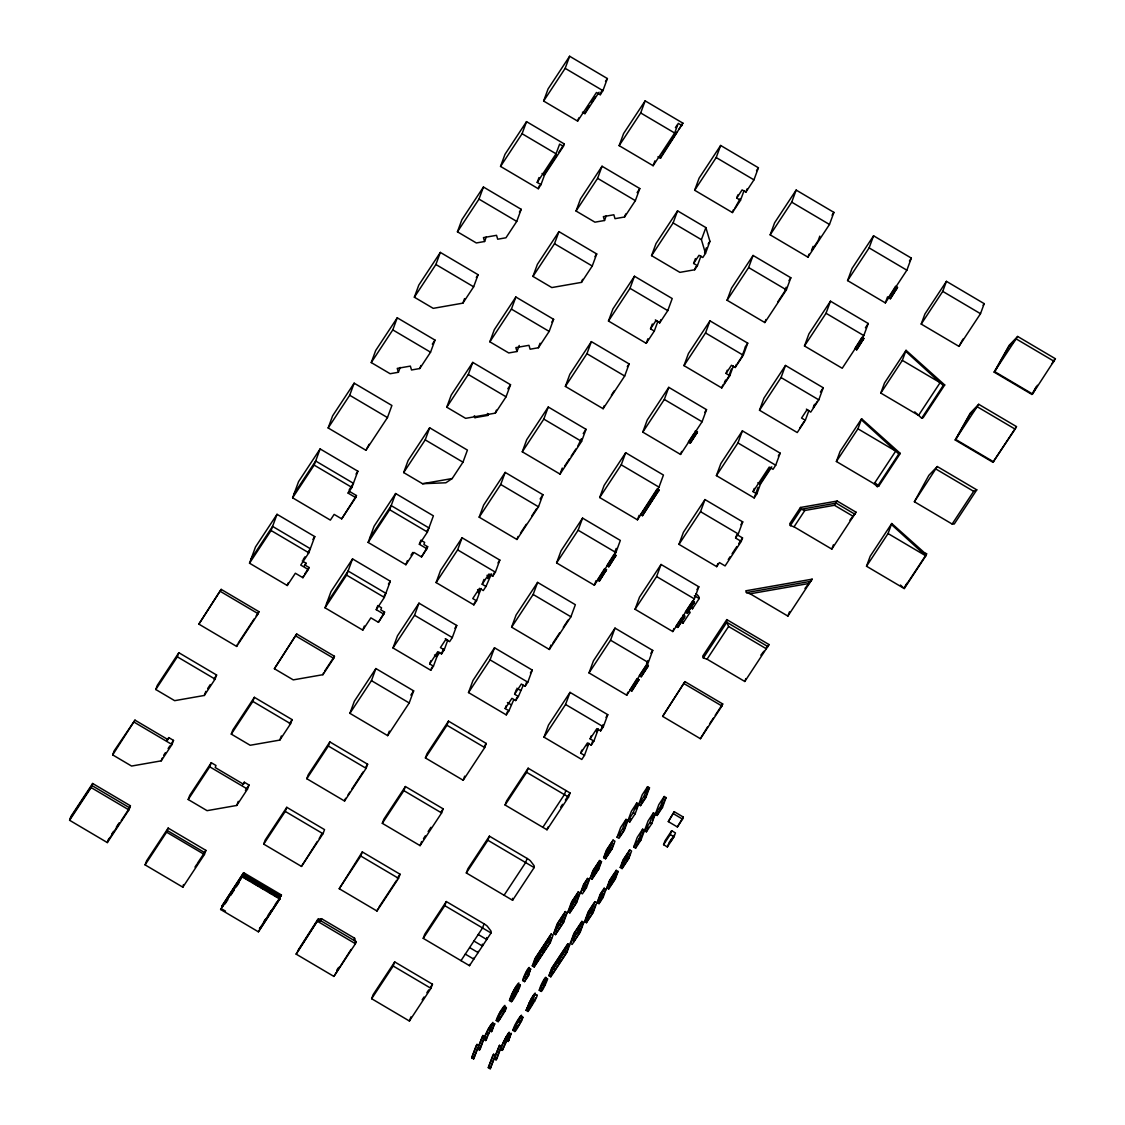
<?xml version="1.0" encoding="UTF-8"?>
<svg xmlns="http://www.w3.org/2000/svg" width="1125" height="1125" viewBox="0 0 1125 1125"><rect width="100%" height="100%" fill="white"/><g stroke="black" fill="none" stroke-linecap="round" stroke-linejoin="round"><path stroke-width="1.5" d="M204.413 854.508L205.917 850.388L168.159 828.084L146.616 860.78L145.097 864.886L182.855 887.189L204.413 854.508L166.655 832.191L168.159 828.084M182.855 887.189L183.459 884.587M493.228 1025.198L494.761 1023.511L491.583 1031.639L489.698 1030.514L492.863 1022.386L487.8 1029.797M503.48 1008.014L500.456 1011.727L497.405 1018.477L503.48 1008.014L505.364 1009.125L499.303 1019.587L500.344 1016.733M496.266 1020.558C514.575 992.109 498.656 1010.742 496.266 1020.558L498.15 1021.669C498.136 1021.88 509.653 1004.92 505.519 1007.705M509.47 1000.533C529.116 967.725 512.339 988.819 509.47 1000.533L511.355 1001.644C512.339 1002.994 524.503 978.834 518.864 986.288M509.836 1035.014L511.369 1033.327L508.205 1041.441L506.306 1040.33C515.447 1019.053 500.667 1046.081 500.442 1049.245L502.327 1050.356L508.05 1038.066M522.661 980.508C536.091 957.009 525.066 970.467 522.661 980.508L524.545 981.619L528.595 975.487L530.494 969.103M512.873 1030.359C531.183 1001.911 515.264 1020.558 512.873 1030.359L514.772 1031.484C515.503 1032.525 526.908 1011.375 521.438 1018.448M536.189 995.175C540.717 992.545 528.117 1011.558 527.962 1011.459L526.078 1010.334C544.008 980.902 531 995.358 527.217 1008.267L529.102 1009.378L535.556 997.889M539.269 990.309C552.698 966.825 541.688 980.283 539.269 990.309L541.167 991.434C542.433 991.856 550.8 973.097 546.188 980.198M674.339 835.298L671.119 840.811M69.595 820.28L71.1 816.173L92.644 783.478L130.402 805.781L128.897 809.887L107.339 842.583L69.595 820.28L91.139 787.584L92.644 783.478M112.683 754.889L114.202 750.783L134.986 720.141L168.019 739.659L168.778 737.606L173.503 740.391L171.984 744.511L161.213 760.852L131.569 766.055L112.683 754.889L134.986 720.141M155.784 689.513L157.289 685.392L178.833 652.711L216.591 675.014L215.086 679.12L204.314 695.461L174.656 700.664L155.784 689.513L177.328 656.817L178.833 652.711M107.339 842.583L108.858 838.477M198.872 624.122L221.175 589.373L258.933 611.677L258.173 613.73L236.63 646.425L198.872 624.122L221.175 589.373M161.213 760.852L162.225 758.109M249.525 563.203L255.473 547.003L277.031 514.308L314.789 536.611L308.827 552.811L300.741 565.073L308.292 569.531L302.906 577.702L295.355 573.244L287.269 585.506L249.525 563.203L271.069 530.508L277.031 514.308M204.314 695.461L205.819 691.355M236.63 646.425L237.389 644.372M292.613 497.812L298.575 481.613L320.119 448.917L357.877 471.22L351.914 487.42L348.145 493.144L355.697 497.602L341.691 518.85L334.139 514.392L330.37 520.116L292.613 497.812L314.156 465.117L320.119 448.917M188.198 799.509L189.703 795.389L211.261 762.694L215.972 765.492L215.227 767.545L243.534 784.266L244.294 782.212L249.019 785.011L247.5 789.117L236.728 805.458L207.07 810.661L188.198 799.509L209.742 766.814L211.261 762.694M328.163 427.964L332.606 415.87L354.15 383.175L391.908 405.478L387.464 417.572L365.92 450.267L328.163 427.964L349.706 395.269L354.15 383.175M231.286 734.119L232.805 730.013L254.348 697.317L292.106 719.62L290.602 723.727L279.83 740.081L250.172 745.27L231.286 734.119L252.844 701.423L254.348 697.317M287.269 585.506L288.281 582.764M371.25 362.573L375.694 350.494L397.252 317.798L435.009 340.102L430.552 352.195L419.78 368.536L411.511 369.984L410.358 366.103L397.252 368.395L398.405 372.277L390.136 373.725L371.25 362.573L392.794 329.892L397.252 317.798M302.259 560.953L306.028 563.189L305.269 565.242L309.052 567.478L308.292 569.531M302.906 577.702L303.666 575.648M274.387 668.728L296.691 633.98L334.448 656.283L333.689 658.336L322.917 674.691L293.259 679.88L274.387 668.728L296.691 633.98M414.352 297.197L418.795 285.103L440.339 252.408L478.097 274.711L473.653 286.805L462.881 303.145L433.223 308.348L414.352 297.197L435.895 264.502L440.339 252.408M348.145 493.144L348.905 491.091L356.456 495.548L355.697 497.602M341.691 518.85L356.456 495.548M236.728 805.458L238.247 801.352M398.405 372.277L400.191 367.425M457.439 231.806L461.883 219.713L483.441 187.017L521.198 209.32L516.741 221.414L505.969 237.769L497.7 239.217L496.547 235.322L483.441 237.614L484.594 241.509L476.325 242.958L457.439 231.806L478.983 199.111L483.441 187.017M325.027 607.809L330.989 591.609L352.547 558.914L390.305 581.217L384.342 597.417L376.256 609.68L383.808 614.138L378.422 622.308L370.87 617.85L362.784 630.112L325.027 607.809L346.584 575.114L352.547 558.914M279.83 740.081L281.334 735.961M220.612 909.492L242.536 875.784L280.294 898.087L258.37 931.809L220.612 909.492L243.619 874.828L279.872 896.231L279.113 898.284M419.78 368.536L420.891 365.513M500.541 166.416L504.984 154.336L526.528 121.641L564.286 143.944L563.4 146.363L544.542 174.966L540.984 184.641L538.298 188.719L500.541 166.416L522.084 133.72L526.528 121.641M242.536 875.784L242.17 876.811L279.928 899.114M243.675 872.691L221.752 906.412L243.675 872.691L281.433 894.994L277.312 901.716M243.619 874.828L242.873 876.881L250.425 881.339M368.128 542.419L374.091 526.219L395.634 493.523L433.392 515.827L427.43 532.027L419.358 544.289L426.909 548.747L421.509 556.931L413.958 552.459L405.886 564.722L368.128 542.419L389.672 509.723L395.634 493.523M322.917 674.691L323.677 672.638M484.594 241.509L486.253 237.009M263.714 844.116L265.219 839.995L286.777 807.314L324.534 829.617L323.016 833.723L301.472 866.419L263.714 844.116L285.258 811.42L286.777 807.314M462.881 303.145L464.541 298.617M403.664 472.57L408.122 460.477L429.666 427.795L467.423 450.098L462.98 462.178L452.208 478.533L445.88 482.78L422.55 483.722L403.664 472.57L425.222 439.875L429.666 427.795M543.628 101.039L548.072 88.945L569.63 56.25L607.388 78.553L602.93 90.647L600.244 94.725L596.461 92.503L577.617 121.106L543.628 101.039L565.172 68.344L569.63 56.25M306.802 778.725L308.32 774.619L329.864 741.923L367.622 764.227L366.117 768.333L344.559 801.028L306.802 778.725L328.359 746.03L329.864 741.923M362.784 630.112L364.303 626.006M446.766 407.194L451.209 395.1L472.767 362.405L510.525 384.708L506.067 396.802L495.295 413.142L465.637 418.345L446.766 407.194L468.309 374.498L472.767 362.405M376.256 609.68L377.775 605.559L381.544 607.795L380.784 609.848L384.567 612.084L383.808 614.138M258.37 931.809L280.294 898.087M259.889 927.689L259.509 928.716L268.875 914.498M540.984 184.641L537.216 182.405L538.987 177.567M378.422 622.308L384.567 612.084M538.298 188.719L539.409 185.695M349.903 713.334L354.347 701.255L375.891 668.559L413.648 690.862L409.205 702.956L387.661 735.638L349.903 713.334L371.447 680.653L375.891 668.559M537.216 182.405L556.059 153.802L559.617 144.127L563.4 146.363M405.886 564.722L407.391 560.616M489.853 341.803L494.311 329.709L515.855 297.014L553.612 319.317L549.169 331.411L538.397 347.752L530.114 349.214L528.975 345.319L515.869 347.611L517.008 351.506L508.739 352.955L489.853 341.803L511.411 309.108L515.855 297.014M419.358 544.289L420.862 540.183L424.645 542.405L423.886 544.472L427.655 546.694L426.909 548.747M301.472 866.419L317.306 841.472M577.617 121.106L578.798 117.886M421.509 556.931L427.655 546.694M582.427 112.177L584.944 113.667L585.83 111.248M321.834 833.695L319.191 838.617M488.461 414.169L488.025 415.378L474.919 417.67L475.369 416.461M392.991 647.958L397.448 635.864L418.992 603.169L456.75 625.472L452.306 637.566L449.606 641.658L445.838 639.422L440.438 647.592L444.22 649.828L441.52 653.906L437.752 651.684L429.666 663.947L433.448 666.169L430.748 670.261L392.991 647.958L414.548 615.262L418.992 603.169M532.955 276.413L537.398 264.319L558.956 231.637L596.714 253.941L592.256 266.02L581.484 282.375L551.827 287.564L532.955 276.413L554.498 243.717L558.956 231.637M600.244 94.725L602.016 89.902M344.559 801.028L345.572 798.286M517.008 351.506L519.23 345.459M296.128 954.113L318.431 919.364L356.189 941.667L355.43 943.72L333.886 976.416L296.128 954.113L318.431 919.364M495.295 413.142L496.406 410.119M298.238 950.006L317.841 919.35L321.553 918.703L354.586 938.208L355.598 941.653L354.839 943.706L356.189 941.667M436.092 582.567L440.536 570.473L462.08 537.778L499.837 560.081L495.394 572.175L492.708 576.267L488.925 574.031L482.189 584.255L485.972 586.477L483.272 590.569L479.503 588.333L472.767 598.556L476.536 600.778L473.85 604.87L436.092 582.567L457.636 549.872L462.08 537.778M576.042 211.022L580.5 198.942L602.044 166.247L639.802 188.55L635.358 200.644L624.586 216.984L614.995 218.672L613.856 214.777L603.366 216.619L604.519 220.5L594.928 222.173L576.042 211.022L597.6 178.341L602.044 166.247M317.841 919.35L317.095 921.403L320.794 920.756L321.553 918.703M387.661 735.638L389.32 731.109M339.23 888.722L362.292 851.92L400.05 874.223L398.531 878.33L376.987 911.025L339.23 888.722L360.773 856.027L362.292 851.92M538.397 347.752L540.056 343.223M479.18 517.177L483.638 505.097L505.181 472.402L542.939 494.705L538.495 506.798L516.938 539.48L479.18 517.177L500.737 484.481L505.181 472.402M682.003 125.578L678.234 123.356L674.677 133.017L653.119 165.713L619.144 145.645L623.587 133.552L645.145 100.856L682.903 123.159L660.459 158.273L657.942 156.783M429.666 663.947L430.861 660.712M430.748 670.261L431.859 667.238M433.448 666.169L437.006 656.494L439.692 652.416M441.52 653.906L443.306 649.069M619.144 145.645L640.688 112.95L645.145 100.856M444.22 649.828L447.778 640.153L445.261 638.663M382.317 823.331L383.836 819.225L405.38 786.53L443.137 808.833L441.619 812.939L420.075 845.634L382.317 823.331L403.875 790.636L405.38 786.53M581.484 282.375L582.595 279.352M604.519 220.5L606.291 215.663M522.281 451.8L526.725 439.706L548.269 407.011L586.027 429.314L581.583 441.408L560.039 474.103L522.281 451.8L543.825 419.105L548.269 407.011M333.886 976.416L351.07 949.43M473.85 604.87L474.961 601.847M482.189 584.255L483.975 579.417M476.536 600.778L480.094 591.117L477.577 589.627M353.827 940.275L354.586 938.208M485.972 586.477L491.456 573.891M425.419 757.955L426.923 753.834L448.481 721.139L486.239 743.442L484.72 747.562L463.177 780.258L425.419 757.955L446.962 725.259L448.481 721.139M624.586 216.984L625.697 213.961M492.708 576.267L493.889 573.047M565.369 386.409L569.827 374.316L591.37 341.62L629.128 363.923L624.684 376.017L603.127 408.712L565.369 386.409L586.927 353.714L591.37 341.62M376.987 911.025L377.733 908.972M653.119 165.713L654.905 160.875M516.938 539.48L518.048 536.456M660.459 158.273L661.345 155.855M468.506 692.564L472.964 680.47L494.508 647.775L532.266 670.078L527.808 682.172L525.122 686.264L521.339 684.028L514.617 694.252L518.386 696.473L515.7 700.566L511.917 698.33L505.181 708.553L508.964 710.775L506.264 714.867L468.506 692.564L490.064 659.869L494.508 647.775M608.47 321.019L612.914 308.925L634.458 276.244L672.216 298.547L667.772 310.641L659.686 322.889L655.917 320.667L650.531 328.837L654.3 331.073L646.228 343.322L608.47 321.019L630.014 288.323L634.458 276.244M420.075 845.634L421.594 841.528M560.039 474.103L562.261 468.056M371.644 998.719L373.163 994.598L394.706 961.917L432.464 984.22L430.945 988.327L409.402 1021.022L371.644 998.719L393.188 966.023L394.706 961.917M511.608 627.173L516.052 615.08L537.595 582.398L575.353 604.702L570.909 616.781L549.366 649.477L511.608 627.173L533.152 594.478L537.595 582.398M581.372 438.764L577.842 446.062M651.558 255.642L656.016 243.548L677.559 210.853L705.881 227.588L709.931 241.327L705.487 253.42L702.788 257.512L699.019 255.277L693.619 263.447L697.402 265.683L694.702 269.761L679.88 272.363L651.558 255.642L673.116 222.947L677.559 210.853M463.177 780.258L464.681 776.137M603.127 408.712L604.237 405.689M556.594 562.908L561.038 550.814L582.581 518.119L620.339 540.422L615.895 552.516L594.337 585.211L556.594 562.908L578.138 530.212L582.581 518.119M694.659 190.252L699.103 178.158L720.647 145.463L758.405 167.766L753.961 179.859L745.889 192.122L742.106 189.886L736.72 198.07L740.489 200.292L732.417 212.555L694.659 190.252L716.203 157.556L720.647 145.463M505.181 708.553L506.292 705.544M423.239 938.348L424.744 934.242L446.302 901.547L484.059 923.85A10.42 4.767 33.4 0 1 487.195 926.086L490.964 931.022A8.916 4.078 33.4 0 1 491.034 932.977L469.491 965.672L423.239 938.348L444.783 905.653L446.302 901.547M506.264 714.867L507.375 711.844M514.617 694.252L516.263 689.752M508.964 710.775L513.816 699.609M650.531 328.837L652.303 324M646.228 343.322L647.888 338.794M515.7 700.566L516.797 697.57M518.386 696.473L523.237 685.308M654.3 331.073L657.872 321.398L655.355 319.908M525.122 686.264L526.781 681.764M659.686 322.889L660.881 319.669M599.681 497.517L604.125 485.423L625.683 452.728L663.441 475.045L658.983 487.125L637.439 519.82L599.681 497.517L621.225 464.822L625.683 452.728M409.402 1021.022L410.92 1016.902M466.327 872.958L467.845 868.852L489.389 836.156L527.147 858.459A10.42 4.767 33.4 0 1 530.283 860.695L534.066 865.631A8.916 4.078 33.4 0 1 534.136 867.586L512.578 900.281L466.327 872.958L487.884 840.262L489.389 836.156M549.366 649.477L551.025 644.948M705.487 253.42L701.423 239.667L705.881 227.588M693.619 263.447L695.405 258.609M694.702 269.761L695.812 266.752M697.402 265.683L700.959 256.008M704.573 252.675L706.345 247.838M505.083 805.008L506.602 800.902L528.145 768.206L570.052 792.97L568.547 797.077L546.989 829.772L505.083 805.008L526.627 772.313L528.145 768.206M642.783 432.127L647.227 420.047L668.77 387.352L706.528 409.655L702.084 421.748L680.527 454.43L642.783 432.127L664.327 399.445L668.77 387.352M594.337 585.211L596.011 580.669M736.72 198.07L737.902 194.836M732.417 212.555L733.528 209.531M599.358 581.077L606.516 569.7L604.631 568.589L597.459 579.966L599.358 581.077L606.516 569.7M740.236 198.591L734.991 207.984M740.489 200.292L744.061 190.617M544.022 737.17L548.48 725.077L570.023 692.381L607.781 714.684L603.323 726.778L600.638 730.87L596.855 728.634L590.133 738.858L593.902 741.08L591.202 745.172L587.433 742.936L580.697 753.159L584.48 755.381L581.78 759.473L544.022 737.17L565.566 704.475L570.023 692.381M745.889 192.122L747.07 188.902M608.78 566.775L615.938 555.398L614.053 554.288L606.895 565.664L608.78 566.775L615.938 555.398M614.587 552.811L616.219 548.395M683.986 365.625L688.43 353.545L709.973 320.85L747.731 343.153L743.287 355.247L735.202 367.495L731.433 365.273L726.047 373.444L729.816 375.68L721.744 387.942L683.986 365.625L705.53 332.944L709.973 320.85M484.059 923.85L482.541 927.956L460.997 960.652M637.439 519.82L639.113 515.292M642.445 515.686L659.039 490.008L657.141 488.897L640.561 514.575L642.445 515.686L659.039 490.008M589.008 672.905L593.452 660.811L615.009 628.116L652.753 650.419L648.309 662.513L626.766 695.208L589.008 672.905L610.552 640.209L615.009 628.116M727.073 300.248L731.531 288.155L753.075 255.459L790.833 277.762L786.389 289.856L764.831 322.552L727.073 300.248L748.631 267.553L753.075 255.459M527.147 858.459L525.628 862.566L504.084 895.261M680.527 454.43L681.652 451.42M546.989 829.772L548.002 827.03M690.258 443.152L697.416 431.775L695.531 430.664L695.095 431.817L696.994 432.942L690.258 443.152L688.373 442.041L694.139 433.28M696.994 432.942L697.416 431.775M770.175 234.858L774.619 222.764L796.162 190.069L833.92 212.386L829.477 224.466L807.933 257.161L770.175 234.858L791.719 202.162L796.162 190.069M565.903 790.509L564.384 794.616L542.841 827.311M580.697 753.159L581.808 750.136M635.062 609.258L639.506 597.164L661.05 564.469L698.808 586.772L694.364 598.866L672.806 631.561L635.062 609.258L656.606 576.562L661.05 564.469M482.878 1035.52L477.577 1048.908L479.461 1050.019L480.319 1048.725L484.777 1036.631L482.878 1035.52L473.597 1058.934L471.698 1057.823L476.156 1045.73L477.014 1044.422L478.898 1045.547M471.698 1057.823L477.014 1044.422M590.133 738.858L591.244 735.834M584.48 755.381L588.923 743.302L587.123 746.016M473.597 1058.934L477.478 1048.359M726.047 373.444L727.228 370.223M721.744 387.942L722.855 384.919M591.202 745.172L592.875 740.644M725.512 380.095L724.317 383.358L728.353 377.227L731.363 369.07M479.461 1050.019L483.356 1039.444M490.753 1029.389L485.705 1040.541L483.82 1039.43C483.328 1037.208 496.941 1012.528 489.698 1030.514M483.82 1039.43L487.645 1030.486M593.902 741.08L598.345 729L596.559 731.714M729.816 375.68L733.373 366.005M485.705 1040.541L487.364 1036.055M600.638 730.87L602.859 724.823M735.202 367.495L736.397 364.275M491.583 1031.639L493.861 1025.03L493.256 1025.606M744.82 348.637L741.825 356.794L737.789 362.925M498.15 1021.669L499.05 1019.222M512.508 993.277L510.609 998.452C519.694 985.092 518.864 979.875 512.508 993.277L514.392 994.388L512.494 999.562L518.934 988.073M678.966 544.359L683.423 532.266L704.967 499.57L742.725 521.873L738.281 533.967L735.581 538.059L741.248 541.406L725.091 565.917L719.423 562.57L716.723 566.663L678.966 544.359L700.523 511.664L704.967 499.57M511.355 1001.644L513 997.144M499.5 1045.322L494.184 1058.723L496.083 1059.834L496.941 1058.527L501.384 1046.447L499.5 1045.322L490.205 1068.75L488.32 1067.639L492.764 1055.545L493.622 1054.237L495.506 1055.362M488.32 1067.639L493.622 1054.237M626.766 695.208L627.877 692.184M490.205 1068.75L494.1 1058.175M764.831 322.552L765.942 319.528M524.545 981.619L526.303 976.852M496.083 1059.834L499.964 1049.259M526.908 976.458L525.923 979.13L527.906 976.12M631.772 691.073L638.93 679.697L637.045 678.572L629.888 689.962L631.772 691.073L638.93 679.697M500.442 1049.245L506.208 1036.547M528.398 974.784L529.931 970.537L529.228 971.325M532.308 965.869L535.008 958.514L551.166 934.003L553.064 935.114L550.35 942.469L534.192 966.994L532.308 965.869L548.466 941.358L551.166 934.003M535.697 957.881L533.672 963.394L547.777 941.991L549.802 936.478L535.697 957.881L537.581 958.992L540.408 954.717M502.327 1050.356L506.306 1040.723M506.306 1040.33L508.584 1033.734L506.841 1035.9M534.192 966.994L535.275 964.041M641.194 676.772L647.93 666.548L646.045 665.438L639.309 675.647L641.194 676.772L648.366 665.395L646.467 664.27L647.831 660.6M536.569 961.748L535.556 964.505L549.661 943.102L551.686 937.603M508.205 1041.441L509.836 1036.983M716.4 475.622L720.858 463.528L742.402 430.847L780.159 453.15L775.702 465.23L773.016 469.322L769.233 467.086L753.075 491.611L756.858 493.847L754.158 497.925L716.4 475.622L737.944 442.927L742.402 430.847M786.164 287.213L784.547 291.628L777.811 301.837M514.027 1028.292L520.172 1017.169L514.027 1028.292L515.911 1029.403C516.628 1028.32 523.87 1018.195 521.452 1018.856M647.93 666.548L648.366 665.395M514.772 1031.484L516.122 1027.8M553.641 933.511L557.198 923.836L565.27 911.573L567.169 912.684L563.611 922.359L555.525 934.622L553.641 933.511L562.359 920.391M557.888 923.189L555.005 931.022L561.023 921.881L563.906 914.062L557.888 923.189L559.772 924.314M526.078 1010.334L531.858 997.636M555.525 934.622L556.706 931.402M527.962 1011.459L529.622 1006.959M529.102 1009.378L530.058 1006.791M565.27 911.573L561.712 921.248L563.611 922.359M565.791 915.173L562.922 922.992L556.889 932.133M807.933 257.161L809.044 254.137M567.97 911.77L571.528 902.095L578.264 891.872L580.148 892.997L576.591 902.658L569.855 912.881L567.97 911.77L574.692 901.547L578.264 891.872M572.217 901.448L569.334 909.281L574.003 902.18L576.886 894.361L572.217 901.448L574.102 902.573M813.094 246.347L811.477 250.748L818.213 240.539L819.83 236.123M672.806 631.561L673.931 628.538M569.855 912.881L571.627 908.044M541.167 991.434L542.334 988.256M572.372 907.27L571.219 910.392L575.902 903.305L578.77 895.472M548.916 975.684L551.616 968.33L567.788 943.819L569.672 944.93L566.972 952.284L550.8 976.795L548.916 975.684L565.073 951.159L567.788 943.819M566.409 946.294L552.305 967.697L550.28 973.195L564.384 951.806L566.409 946.294L568.308 947.419L566.283 952.917L552.178 974.32M681.708 617.555L675.928 626.316L677.827 627.427L684.014 617.513M580.514 892.716L583.523 884.559L587.559 878.428L589.444 879.539L586.448 887.709L582.398 893.841L580.514 892.716L584.55 886.584L587.559 878.428M550.8 976.795L552.431 972.394M759.502 410.245L763.945 398.152L785.489 365.456L823.247 387.759L818.803 399.853L810.717 412.116L806.948 409.88L801.562 418.05L805.331 420.286L797.259 432.548L759.502 410.245L781.045 377.55L785.489 365.456M684.548 617.217L684.984 616.05L683.1 614.939L682.664 616.092L684.548 617.217L677.827 627.427M584.93 888.202L583.777 891.352L587.503 883.603M687.248 613.125L693.984 602.916L692.1 601.791L685.364 612.014L687.248 613.125L694.406 601.748L692.522 600.638M590.161 878.091L592.861 870.736L599.597 860.527L601.481 861.638L598.781 868.992L592.045 879.202L590.161 878.091L596.897 867.867L599.597 860.527M592.045 879.202L593.128 876.263M693.984 602.916L694.406 601.748M570.248 943.312L573.806 933.652L581.892 921.389L583.777 922.5L580.219 932.175L572.133 944.438L570.248 943.312L578.967 930.206M574.495 933.005L571.613 940.837L577.645 931.697L580.514 923.878L574.495 933.005L576.38 934.13M600.117 864.127L598.092 869.625L593.409 876.727M603.633 857.658L606.333 850.303L613.069 840.094L614.953 841.205L612.253 848.559L605.517 858.769L603.633 857.658L610.355 847.434L613.069 840.094M604.997 855.169L607.022 849.67L611.691 842.569L609.666 848.081L604.997 855.169L606.881 856.294L611.564 849.192L613.589 843.694M574.664 938.827L573.511 941.948L579.53 932.808L577.645 931.697M581.892 921.389L578.334 931.064L580.219 932.175M605.517 858.769L606.6 855.83M606.881 856.294L608.4 852.159M580.106 931.247L581.836 926.55M584.578 921.572L588.136 911.911L594.872 901.688L596.756 902.798L593.198 912.473L586.462 922.697L584.578 921.572L592.58 909.548M585.942 919.097L588.825 911.264L593.508 904.177L590.625 911.995L585.942 919.097L587.841 920.208L592.509 913.12L595.392 905.288M617.091 837.225L620.648 827.55L626.034 819.38L627.933 820.491L624.361 830.166L618.975 838.336L617.091 837.225L622.477 829.055L626.034 819.38M716.723 566.663L717.834 563.639M586.462 922.697L588.248 917.859M662.639 716.386L684.942 681.638L722.7 703.955L721.941 706.008L700.397 738.703L662.639 716.386L684.942 681.638M594.872 901.688L591.314 911.363L593.198 912.473M619.58 836.733L620.761 833.498M597.136 902.531L600.131 894.375L604.167 888.244L606.066 889.355L603.056 897.525L599.02 903.656L597.136 902.531L601.172 896.4L604.167 888.244M626.372 823.317L623.587 830.897L620.536 835.523M600.82 893.742L598.5 900.056L602.803 890.733L600.82 893.742L602.705 894.853M627.863 820.884L631.42 811.209L636.806 803.025L638.705 804.15L635.147 813.825L629.761 821.995L627.863 820.884L633.248 812.7L636.806 803.025M599.02 903.656L600.82 898.748M804.473 345.966L808.931 333.872L830.475 301.191L868.233 323.494L863.789 335.573L842.231 368.269L804.473 345.966L826.031 313.27L830.475 301.191M629.761 821.995L630.942 818.775M604.111 893.419L600.384 901.167M606.769 887.906L609.483 880.552L616.205 870.342L618.103 871.453L615.389 878.808L608.653 889.017L606.769 887.906L613.505 877.683L616.205 870.342M735.581 538.059L736.861 534.572L742.528 537.919L741.248 541.406M636.216 809.494L637.144 806.963M753.075 491.611L754.27 488.391M638.634 804.53L642.192 794.855L647.592 786.684L649.477 787.795L645.919 797.47L640.533 805.641L638.634 804.53L644.02 796.359L647.592 786.684M610.27 882.759L609.933 883.688L608.977 883.125L613.659 876.038L614.602 876.586L614.939 875.672L613.997 875.109L609.328 882.211M608.653 889.017L610.819 883.139M614.841 872.817L612.816 878.33L608.147 885.417L610.172 879.919L614.841 872.817L616.725 873.942L614.7 879.441L610.031 886.542M640.533 805.641L642.305 800.803M754.158 497.925L758.053 487.35M756.858 493.847L760.416 484.172L771.82 466.861M620.241 867.473L622.941 860.119L629.677 849.909L631.561 851.02L628.861 858.375L622.125 868.584L620.241 867.473L626.977 857.25L629.677 849.909M622.125 868.584L624.291 862.706M630.197 853.509L628.172 859.008L623.489 866.095M633.712 847.041L637.27 837.366L642.656 829.195L644.541 830.306L640.983 839.981L635.597 848.152L633.712 847.041L639.098 838.87L642.656 829.195M635.597 848.152L636.778 844.931M637.144 845.325L642.431 834.652M644.484 830.686L648.042 821.025L653.428 812.841L655.312 813.966L651.755 823.627L646.369 831.811L644.484 830.686L649.87 822.516L653.428 812.841M847.575 280.589L852.019 268.495L873.577 235.8L911.334 258.103L906.877 270.197L885.333 302.892L847.575 280.589L869.119 247.894L873.577 235.8M646.369 831.811L648.141 826.973M652.359 820.575L653.752 816.778L652.809 816.23M655.256 814.345L658.814 804.67L664.2 796.5L666.084 797.611L662.527 807.286L657.141 815.456L655.256 814.345L660.642 806.175L664.2 796.5M657.141 815.456L658.322 812.236M658.702 812.644L663.975 801.956M805.331 420.286L808.889 410.611L806.372 409.12M814.472 404.353L813.305 407.531L817.341 401.4M668.306 821.602L674.241 811.702L683.297 817.059L682.538 819.113L677.362 826.959L668.306 821.602L674.241 811.702M700.397 738.703L707.709 726.694M663.581 844.692L665.002 840.825L671.681 830.7L675.45 832.922L674.03 836.789L667.35 846.928L663.581 844.692L670.261 834.567L671.681 830.7M667.35 846.928L668.306 844.355M677.362 826.959L683.297 817.059M856.673 349.833L863.831 338.456L861.947 337.345L854.789 348.722L856.673 349.833L863.831 338.456M744.806 681.483L769.036 644.569L726.792 619.608L702.689 656.184L703.322 657.984L707.048 659.18L744.806 681.483L745.861 678.614M885.333 302.892L887.555 296.845M890.339 298.758L897.497 287.381L895.612 286.256L888.455 297.633L890.339 298.758L897.497 287.381M836.381 461.503L840.08 451.463L861.623 418.767L900.295 453.417L878.752 486.113L877.261 486.647L874.139 483.806L836.381 461.503L857.939 428.808L861.623 418.767M787.894 616.092L812.137 579.178L745.791 590.808L746.423 592.594L750.15 593.789L787.894 616.092L789.483 611.803M906.047 350.325L902.348 360.366L940.106 382.669L918.563 415.364L880.805 393.061L884.503 383.02L906.047 350.325L944.719 384.975L923.175 417.67L921.684 418.205L914.738 411.877M831.811 549.113L856.041 512.198L837.155 501.047L800.466 507.473L789.694 523.828L790.327 525.614L794.053 526.809L831.811 549.113L833.386 544.823M921.206 324.07L924.891 314.044L946.434 281.348L984.192 303.652L980.508 313.692L958.964 346.373L921.206 324.07L942.75 291.389L946.434 281.348M866.517 566.241L870.202 556.2L891.745 523.505L926.339 554.428L925.819 555.848L904.261 588.544L866.517 566.241L888.061 533.545L891.745 523.505M958.964 346.373L962.986 339.075M914.386 501.736L928.856 475.355L937.294 466.537L976.781 489.853L954.239 524.039L952.144 524.039L914.386 501.736L937.294 466.537M904.795 587.123L904.261 588.544L900.45 585.056M487.912 1034.55L489.684 1030.922M514.392 994.388L514.73 993.614M517.289 1025.775L516.966 1026.548L515.067 1025.438M671.02 840.502L671.878 838.758M531.788 1002.516L531.014 1004.203L529.13 1003.092M837.155 501.047L834.469 505.28L804.825 510.469L801.098 509.273L800.466 507.473M515.166 992.7L515.742 991.631M365.92 450.267L369.113 444.277M978.708 404.297L955.195 439.973L992.953 462.291L1015.116 429.117L1016.466 426.6L978.708 404.297L970.27 413.128L955.195 439.973M1017.661 336.459L994.134 372.136L1031.892 394.439L1032.511 393.975L1055.405 358.762L1017.661 336.459L1009.209 345.291L994.134 372.136M906.877 583.298L904.331 587.827L926.803 553.725L925.003 553.205M1031.892 394.439L1036.083 386.986M1037.377 385.284L1032.511 393.975L994.753 371.672L1008.563 347.062L1016.297 338.977L1054.055 361.28L1051.847 363.586M526.809 971.072L524.025 978.019L528.047 969.427L527.077 970.622M527.948 973.083L528.469 972.169M532.35 1001.447L532.997 1000.308M545.048 982.448L545.583 981.548M516.389 990.492L517.078 989.353M518.948 1022.653L519.637 1021.514M672.3 838.012L672.736 837.281M503.03 1011.698L503.705 1010.644M70.341 818.227L91.898 785.531L129.656 807.834L121.219 820.631M251.03 559.083L272.573 526.388L310.331 548.705M294.131 493.706L315.675 461.011L353.433 483.314L349.2 489.741M166.978 740.334L168.778 737.606M432.309 344.18L435.009 340.102M476.297 277.439L478.097 274.711M519.398 212.048L521.198 209.32M543.67 175.219L556.791 155.306M558.661 152.466L564.286 143.944M586.772 109.828L589.584 105.567M591.455 102.713L595.209 97.031M605.503 81.394L607.388 78.553M584.944 113.667L599.091 92.208M111.67 834.216L113.541 831.375M116.353 827.1L119.166 822.839M128.531 808.622L130.402 805.781M163.631 755.381L165.417 752.653M168.117 748.575L169.903 745.847M171.703 743.119L173.503 740.391M207.619 688.627L210.305 684.548M213.905 679.092L216.591 675.014M108.098 840.53L119.348 823.472M238.317 642.952L254.25 618.792M256.12 615.938L258.933 611.677M312.905 539.452L314.789 536.611M356.006 474.061L357.877 471.22M303.159 559.589L304.945 556.875M307.645 552.783L309.431 550.055M304.242 565.917L306.028 563.189M304.566 574.284L309.052 567.478M145.097 864.886L167.569 830.686L204.567 852.553M326.545 603.689L348.089 571.008L385.847 593.311L384.061 596.025M369.647 538.312L391.191 505.617L428.948 527.92L427.148 530.648M675.422 127.617L677.292 124.777M242.494 784.941L244.294 782.212M507.825 388.8L510.525 384.708M551.812 322.045L553.612 319.317M594.914 256.655L596.714 253.941M637.102 192.642L639.802 188.55M662.288 154.434L677.278 131.695M679.148 128.855L682.903 123.159M194.977 867.108L196.889 864.197M197.494 863.184L203.611 854.002M204.047 853.228L205.917 850.388M245.419 790.453L249.019 785.011M289.42 723.698L292.106 719.62M324.577 671.273L334.448 656.283M388.42 584.058L390.305 581.217M410.991 555.159L412.791 552.445M225 903.98L227.827 899.705M230.639 895.43L234.408 889.72M236.292 886.866L239.105 882.591M410.85 695.123L413.648 690.862M436.134 656.747L438.947 652.486M454.88 628.312L456.75 625.472M478.294 592.777L481.106 588.516M487.659 578.573L490.472 574.298M497.967 562.936L499.837 560.081M540.127 498.966L542.939 494.705M583.228 433.575L586.027 429.314M627.258 366.778L629.128 363.923M708.131 244.055L709.931 241.327M756.534 170.62L758.405 167.766M263.63 922.008L265.514 919.167M268.312 914.892L271.125 910.631M274.88 904.95L276.75 902.109M279.562 897.848L281.433 894.994M365.822 766.955L367.622 764.227M270.745 911.658L274.5 905.977M520.495 533.081L526.261 524.32M531.844 515.855L536.653 508.556M564.539 466.242L569.292 459.042M571.191 456.159L575.944 448.945M611.395 395.156L614.278 390.769M348.019 794.883L349.917 792M351.816 789.117L363.22 771.806M530.395 672.919L532.266 670.078M744.919 347.414L747.731 343.153M788.962 280.603L790.833 277.762M832.05 215.227L833.92 212.386M336.755 970.256L338.639 967.402M397.35 878.302L400.05 874.223M423.464 838.688L425.334 835.847M428.147 831.572L430.959 827.311M441.267 811.673L443.137 808.833M484.355 746.297L486.239 743.442M704.658 412.495L706.528 409.655M378.689 907.538L396.591 880.369M552.909 643.078L559.645 632.855M563.302 627.314L568.111 620.016M605.981 717.413L607.781 714.684M759.544 484.411L770.794 467.353M778.289 455.991L780.159 453.15M820.434 392.02L823.247 387.759M422.156 999.858L424.027 997.003M426.839 992.742L428.709 989.902M430.594 987.061L432.464 984.22M650.883 653.259L652.753 650.419M865.42 327.755L868.233 323.494M909.45 260.944L911.334 258.103M799.833 427.964L803.869 421.833M696.938 589.627L698.808 586.772M740.855 524.714L742.725 521.873M560.686 807.173L562.556 804.333M565.369 800.072L570.052 792.97M680.597 621.647L683.016 623.081L689.752 612.872A5.583 2.559 33.4 0 0 688.964 610.312M690.019 607.345L692.452 608.78L699.173 598.556A5.583 2.559 33.4 0 0 695.841 593.691M728.269 559.547L730.167 556.664M732.066 553.781L736.819 546.567M738.731 543.684L742.528 537.919M790.327 525.614L801.098 509.273L836.128 503.128L855 514.28M703.322 657.984L726.82 622.322L726.792 619.608M880.805 393.061L902.348 360.366M794.053 526.809L804.825 510.469M707.048 659.18L728.592 626.484L726.82 622.322L767.995 646.65M565.369 915.413L567.169 912.684M577.266 897.37L580.148 892.997M626.133 823.219L627.933 820.491M636.005 808.228L638.705 804.15M645.877 793.252L649.477 787.795M587.827 882L589.444 879.539M598.598 866.011L601.481 861.638M542.292 951.862L545.105 947.588M642.08 802.828L645.131 798.202L647.916 790.622L646.973 790.059M983.123 305.283L984.192 303.652M709.58 723.853L713.32 718.158M715.205 715.317L722.7 703.955M527.217 1008.267C528.483 1008.97 537.961 988.636 532.477 996.989M581.977 925.228L583.777 922.5M642.741 833.034L644.541 830.306M652.627 818.044L655.312 813.966M664.284 800.339L666.084 797.611M604.448 891.816L606.066 889.355M610.861 882.267L613.673 878.006M567.773 947.812L569.672 944.93M616.177 874.364L618.103 871.453M557.958 963.112L559.842 960.258M625.514 860.597L627.384 857.756M874.139 483.806L895.697 451.111L857.939 428.808M542.531 988.945L546.089 980.775M921.684 418.205L943.228 385.509L944.719 384.975M877.261 486.647L898.805 453.952L900.295 453.417M668.77 843.061L671.639 838.716M952.144 524.039L973.688 491.344L976.781 489.853M992.953 462.291L1016.466 426.6M517.753 988.284L518.372 987.384M508.725 1037.011L509.344 1036.111M673.172 836.592L674.156 835.284M504.323 1009.73L505.223 1008.605M849.895 520.172L856.041 512.198M804.966 588.488L812.137 579.178M760.837 655.2L763.917 651.206M765.97 648.548L769.036 644.569M1053 361.294L1055.405 358.762M422.55 483.722L452.208 478.533M746.423 592.594L811.097 581.259M750.15 593.789L809.452 583.411M565.172 68.344L602.93 90.647M640.688 112.95L674.677 133.017M716.203 157.556L753.961 179.859M791.719 202.162L829.477 224.466M869.119 247.894L906.877 270.197M942.75 291.389L980.508 313.692M895.191 287.423L897.075 288.534M522.084 133.72L556.059 153.802M597.6 178.341L635.358 200.644M673.116 222.947L701.423 239.667M748.631 267.553L786.389 289.856M826.031 313.27L863.789 335.573M861.511 338.498L863.409 339.623M1015.116 429.117L977.358 406.814L969.623 414.9L955.8 439.509L993.558 461.812M542.025 173.475L544.542 174.966M478.983 199.111L516.741 221.414M554.498 243.717L592.256 266.02M630.014 288.323L667.772 310.641M705.53 332.944L743.287 355.247M781.045 377.55L818.803 399.853M935.93 469.041L973.688 491.344M435.895 264.502L473.653 286.805M511.411 309.108L549.169 331.411M586.927 353.714L624.684 376.017M664.327 399.445L702.084 421.748M737.944 442.927L775.702 465.23M888.061 533.545L925.819 555.848L891.394 524.475M834.469 505.28L853.355 516.431M757.898 482.681L760.416 484.172M392.794 329.892L430.552 352.195M468.309 374.498L506.067 396.802M543.825 419.105L581.583 441.408M621.225 464.822L658.983 487.125M700.523 511.664L738.281 533.967M656.719 490.05L658.603 491.175M694.336 595.702L699.173 598.556M349.706 395.269L387.464 417.572M425.222 439.875L462.98 462.178M500.737 484.481L538.495 506.798M578.138 530.212L615.895 552.516M656.606 576.562L694.364 598.866M613.631 555.441L615.516 556.552M728.592 626.484L766.35 648.788M687.333 611.438L689.752 612.872M604.195 569.742L606.08 570.867M314.156 465.117L351.914 487.42M389.672 509.723L427.43 532.027M457.636 549.872L495.394 572.175M533.152 594.478L570.909 616.781M610.552 640.209L648.309 662.513M684.183 683.705L721.941 706.008M487.012 575.325L489.53 576.816M636.623 679.739L638.508 680.85M271.069 530.508L308.827 552.811M346.584 575.114L384.342 597.417M414.548 615.262L452.306 637.566M490.064 659.869L527.808 682.172M565.566 704.475L603.323 726.778M516.825 688.247L520.594 690.483M434.489 655.017L437.006 656.494M507.389 702.548L511.172 704.784M644.02 796.359L645.919 797.47M660.642 806.175L662.527 807.286M673.481 813.755L682.538 819.113M660.797 807.455L661.739 808.017M633.248 812.7L635.147 813.825M649.87 822.516L651.755 823.627M670.261 834.567L674.03 836.789M220.416 591.427L258.173 613.73M295.931 636.033L333.689 658.336M371.447 680.653L409.205 702.956M446.962 725.259L484.72 747.562M526.627 772.313L568.547 797.077M622.477 829.055L624.361 830.166M639.098 838.87L640.983 839.981M639.253 840.15L640.195 840.698M610.355 847.434L612.253 848.559M626.977 857.25L628.861 858.375M609.666 848.081L611.564 849.192M607.022 849.67L608.906 850.781M598.331 865.856L597.389 865.294L592.706 872.395L593.648 872.944M596.897 867.867L598.781 868.992M613.505 877.683L615.389 878.808M584.55 886.584L586.448 887.709M601.172 896.4L603.056 897.525M177.328 656.817L215.086 679.12M252.844 701.423L290.602 723.727M328.359 746.03L366.117 768.333M403.875 790.636L441.619 812.939M487.884 840.262L534.136 867.586M574.692 901.547L576.591 902.658M588.825 911.264L590.709 912.389M548.466 941.358L550.35 942.469M565.073 951.159L566.972 952.284M564.384 951.806L566.283 952.917M552.305 967.697L554.203 968.808M134.227 722.208L171.984 744.511M209.742 766.814L247.5 789.117M285.258 811.42L323.016 833.723M360.773 856.027L398.531 878.33M444.783 905.653L491.034 932.977M478.237 934.495L486.731 939.516A8.916 4.078 33.4 0 0 486.661 937.561M529.031 968.02L530.93 969.145M545.653 977.836L547.538 978.947M473.92 941.034L482.414 946.055A8.916 4.078 33.4 0 0 482.344 944.1M526.697 974.377L528.595 975.487M543.319 984.192L545.203 985.303M469.617 947.573L478.111 952.594A8.916 4.078 33.4 0 0 478.209 951.356M518.4 984.319L520.298 985.43M535.022 994.12L536.906 995.245M465.3 954.113L473.794 959.133A8.916 4.078 33.4 0 0 473.906 957.895M516.192 990.309L518.091 991.42M532.814 1000.125L534.698 1001.236M504.352 1006.664L506.236 1007.775M520.959 1016.466L522.858 1017.591M503.002 1010.334L504.886 1011.445M519.609 1020.15L521.508 1021.261M243.295 873.717L281.053 896.02M492.764 1023.216L494.648 1024.327M509.372 1033.031L511.27 1034.142M253.434 883.125L257.977 885.797M260.986 887.583L264.009 889.369M268.538 892.041L271.561 893.827M274.584 895.612L277.608 897.398M91.139 787.584L128.897 809.887M317.686 921.417L355.43 943.72M393.188 966.023L430.945 988.327M490.556 1029.22L492.441 1030.331M507.164 1039.022L509.062 1040.147M486.872 1032.188L488.756 1033.298M503.48 1041.989L505.364 1043.114M484.678 1038.122L486.562 1039.247M501.3 1047.938L503.184 1049.062M478.434 1047.6L480.319 1048.725M495.042 1057.416L496.941 1058.527M472.556 1056.516L474.455 1057.627M489.178 1066.331L491.062 1067.442M222.511 909.366L225.52 911.152M905.695 351.295L943.228 385.509M861.272 419.738L898.805 453.952M874.955 482.639L878.752 486.113M487.448 413.438L488.025 415.378M474.342 415.73L474.919 417.67M682.819 621.492A5.583 2.559 33.4 0 1 683.058 623.109M692.423 607.641A5.583 2.559 33.4 0 1 692.48 608.808M512.508 898.327A8.916 4.078 33.4 0 1 512.578 900.281M469.589 964.434A8.916 4.078 33.4 0 1 469.491 965.672M544.669 979.228L540.647 987.834L544.669 979.228M584.212 883.927L581.878 890.241L586.195 880.917L584.212 883.927M593.55 870.103L591.525 875.602L596.208 868.514L598.233 863.002L593.55 870.103M623.63 859.486L621.605 864.984L626.288 857.897L628.312 852.384L623.63 859.486M597.052 866.222L592.369 873.309L593.311 873.872L597.994 866.784L597.052 866.222"/></g></svg>
